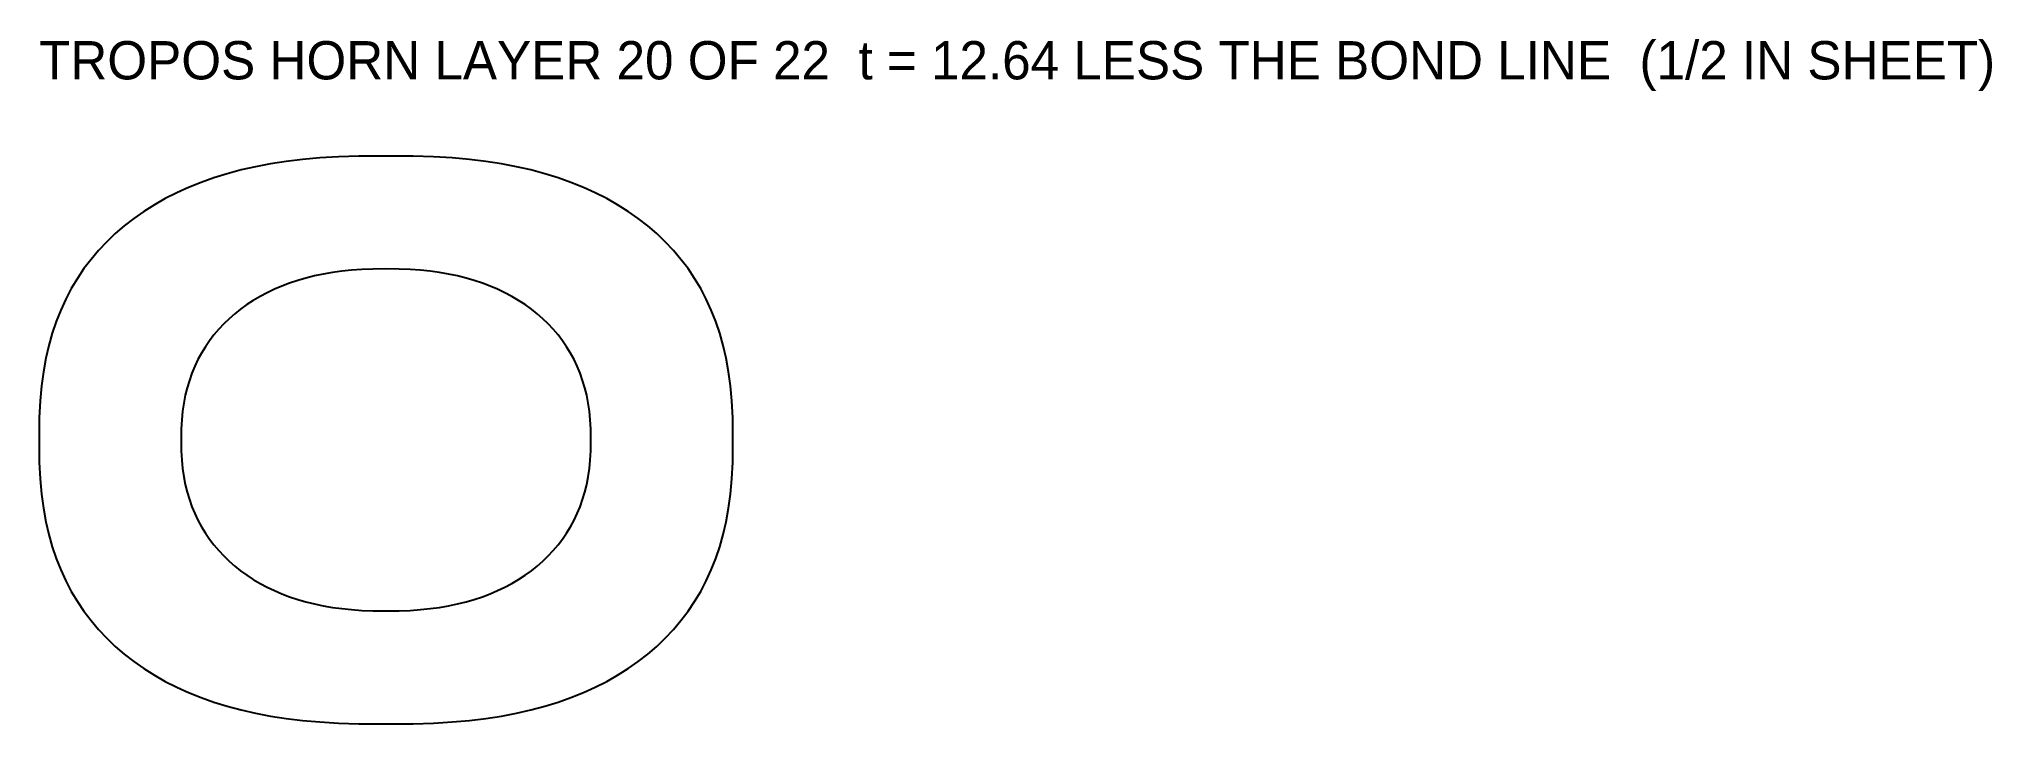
# Model space of a CAD drawing. Header units: millimetres. Extents: x -54 to 252, y -44 to 63.
import ezdxf

# ---------------------------------------------------------------- set-up
doc = ezdxf.new("R2010")
doc.units = ezdxf.units.MM
for name, color, linetype in [('INNER', 3, 'Continuous'), ('OUTER', 1, 'Continuous'), ('TEXT', 7, 'Continuous')]:
    doc.layers.add(name, color=color, linetype=linetype)

msp = doc.modelspace()

# ---------------------------------------------------------------- linework, layer by layer
at = {"layer": 'INNER'}
msp.add_lwpolyline([(23.7, 19.77), (22.78, 20.5), (21.8, 21.2), (20.79, 21.87), (19.73, 22.49), (18.63, 23.07), (17.49, 23.61), (16.31, 24.11), (15.1, 24.57), (13.84, 24.99), (12.54, 25.36), (11.2, 25.7), (9.82, 25.98), (8.4, 26.23), (6.92, 26.43), (5.39, 26.58), (3.78, 26.7), (2.06, 26.76), (0, 26.79), (-2.06, 26.76), (-3.78, 26.7), (-5.39, 26.58), (-6.92, 26.43), (-8.4, 26.23), (-9.82, 25.98), (-11.2, 25.7), (-12.54, 25.36), (-13.84, 24.99), (-15.1, 24.57), (-16.31, 24.11), (-17.49, 23.61), (-18.63, 23.07), (-19.73, 22.49), (-20.79, 21.87), (-21.8, 21.2), (-22.78, 20.5), (-23.7, 19.77), (-24.59, 18.99), (-25.43, 18.18), (-26.22, 17.34), (-26.97, 16.45), (-27.66, 15.54), (-28.31, 14.59), (-28.92, 13.6), (-29.47, 12.59), (-29.97, 11.54), (-30.42, 10.46), (-30.81, 9.34), (-31.16, 8.19), (-31.45, 7), (-31.69, 5.77), (-31.88, 4.49), (-32.01, 3.15), (-32.09, 1.72), (-32.12, 0), (-32.09, -1.72), (-32.01, -3.15), (-31.88, -4.49), (-31.69, -5.77), (-31.45, -7), (-31.16, -8.19), (-30.81, -9.34), (-30.42, -10.46), (-29.97, -11.54), (-29.47, -12.59), (-28.92, -13.6), (-28.31, -14.59), (-27.66, -15.54), (-26.97, -16.45), (-26.22, -17.34), (-25.43, -18.18), (-24.59, -18.99), (-23.7, -19.77), (-22.78, -20.5), (-21.8, -21.2), (-20.79, -21.87), (-19.73, -22.49), (-18.63, -23.07), (-17.49, -23.61), (-16.31, -24.11), (-15.1, -24.57), (-13.84, -24.99), (-12.54, -25.36), (-11.2, -25.7), (-9.82, -25.98), (-8.4, -26.23), (-6.92, -26.43), (-5.39, -26.58), (-3.78, -26.7), (-2.06, -26.76), (0, -26.79), (2.06, -26.76), (3.78, -26.7), (5.39, -26.58), (6.92, -26.43), (8.4, -26.23), (9.82, -25.98), (11.2, -25.7), (12.54, -25.36), (13.84, -24.99), (15.1, -24.57), (16.31, -24.11), (17.49, -23.61), (18.63, -23.07), (19.73, -22.49), (20.79, -21.87), (21.8, -21.2), (22.78, -20.5), (23.7, -19.77), (24.59, -18.99), (25.43, -18.18), (26.22, -17.34), (26.97, -16.45), (27.66, -15.54), (28.31, -14.59), (28.92, -13.6), (29.47, -12.59), (29.97, -11.54), (30.42, -10.46), (30.81, -9.34), (31.16, -8.19), (31.45, -7), (31.69, -5.77), (31.88, -4.49), (32.01, -3.15), (32.09, -1.72), (32.12, 0), (32.09, 1.72), (32.01, 3.15), (31.88, 4.49), (31.69, 5.77), (31.45, 7), (31.16, 8.19), (30.81, 9.34), (30.42, 10.46), (29.97, 11.54), (29.47, 12.59), (28.92, 13.6), (28.31, 14.59), (27.66, 15.54), (26.97, 16.45), (26.22, 17.34), (25.43, 18.18), (24.59, 18.99)], close=True, dxfattribs=at)
at = {"layer": 'OUTER'}
msp.add_lwpolyline([(41.01, 33.56), (39.52, 34.72), (37.95, 35.82), (36.3, 36.85), (34.59, 37.83), (32.8, 38.73), (30.93, 39.58), (28.99, 40.36), (26.98, 41.07), (24.88, 41.72), (22.71, 42.3), (20.45, 42.81), (18.1, 43.25), (15.65, 43.63), (13.08, 43.94), (10.37, 44.18), (7.46, 44.35), (4.25, 44.46), (0, 44.49), (-4.25, 44.46), (-7.46, 44.35), (-10.37, 44.18), (-13.08, 43.94), (-15.65, 43.63), (-18.1, 43.25), (-20.45, 42.81), (-22.71, 42.3), (-24.88, 41.72), (-26.98, 41.07), (-28.99, 40.36), (-30.93, 39.58), (-32.8, 38.73), (-34.59, 37.83), (-36.3, 36.85), (-37.95, 35.82), (-39.52, 34.72), (-41.01, 33.56), (-42.43, 32.34), (-43.77, 31.05), (-45.04, 29.71), (-46.22, 28.3), (-47.33, 26.84), (-48.36, 25.31), (-49.32, 23.72), (-50.19, 22.07), (-50.98, 20.36), (-51.69, 18.58), (-52.31, 16.73), (-52.86, 14.81), (-53.32, 12.81), (-53.7, 10.7), (-53.99, 8.49), (-54.2, 6.11), (-54.33, 3.48), (-54.37, 0), (-54.33, -3.48), (-54.2, -6.11), (-53.99, -8.49), (-53.7, -10.7), (-53.32, -12.81), (-52.86, -14.81), (-52.31, -16.73), (-51.69, -18.58), (-50.98, -20.36), (-50.19, -22.07), (-49.32, -23.72), (-48.36, -25.31), (-47.33, -26.84), (-46.22, -28.3), (-45.04, -29.71), (-43.77, -31.05), (-42.43, -32.34), (-41.01, -33.56), (-39.52, -34.72), (-37.95, -35.82), (-36.3, -36.85), (-34.59, -37.83), (-32.8, -38.73), (-30.93, -39.58), (-28.99, -40.36), (-26.98, -41.07), (-24.88, -41.72), (-22.71, -42.3), (-20.45, -42.81), (-18.1, -43.25), (-15.65, -43.63), (-13.08, -43.94), (-10.37, -44.18), (-7.46, -44.35), (-4.25, -44.46), (0, -44.49), (4.25, -44.46), (7.46, -44.35), (10.37, -44.18), (13.08, -43.94), (15.65, -43.63), (18.1, -43.25), (20.45, -42.81), (22.71, -42.3), (24.88, -41.72), (26.98, -41.07), (28.99, -40.36), (30.93, -39.58), (32.8, -38.73), (34.59, -37.83), (36.3, -36.85), (37.95, -35.82), (39.52, -34.72), (41.01, -33.56), (42.43, -32.34), (43.77, -31.05), (45.04, -29.71), (46.22, -28.3), (47.33, -26.84), (48.36, -25.31), (49.32, -23.72), (50.19, -22.07), (50.98, -20.36), (51.69, -18.58), (52.31, -16.73), (52.86, -14.81), (53.32, -12.81), (53.7, -10.7), (53.99, -8.49), (54.2, -6.11), (54.33, -3.48), (54.37, 0), (54.33, 3.48), (54.2, 6.11), (53.99, 8.49), (53.7, 10.7), (53.32, 12.81), (52.86, 14.81), (52.31, 16.73), (51.69, 18.58), (50.98, 20.36), (50.19, 22.07), (49.32, 23.72), (48.36, 25.31), (47.33, 26.84), (46.22, 28.3), (45.04, 29.71), (43.77, 31.05), (42.43, 32.34)], close=True, dxfattribs=at)

# ---------------------------------------------------------------- texts
at = {"layer": 'TEXT'}
msp.add_text('TROPOS HORN LAYER 20 OF 22  t = 12.64 LESS THE BOND LINE  (1/2 IN SHEET)', height=6, dxfattribs=at).set_placement((-54.37, 56.49))

doc.saveas('drawing.dxf')
